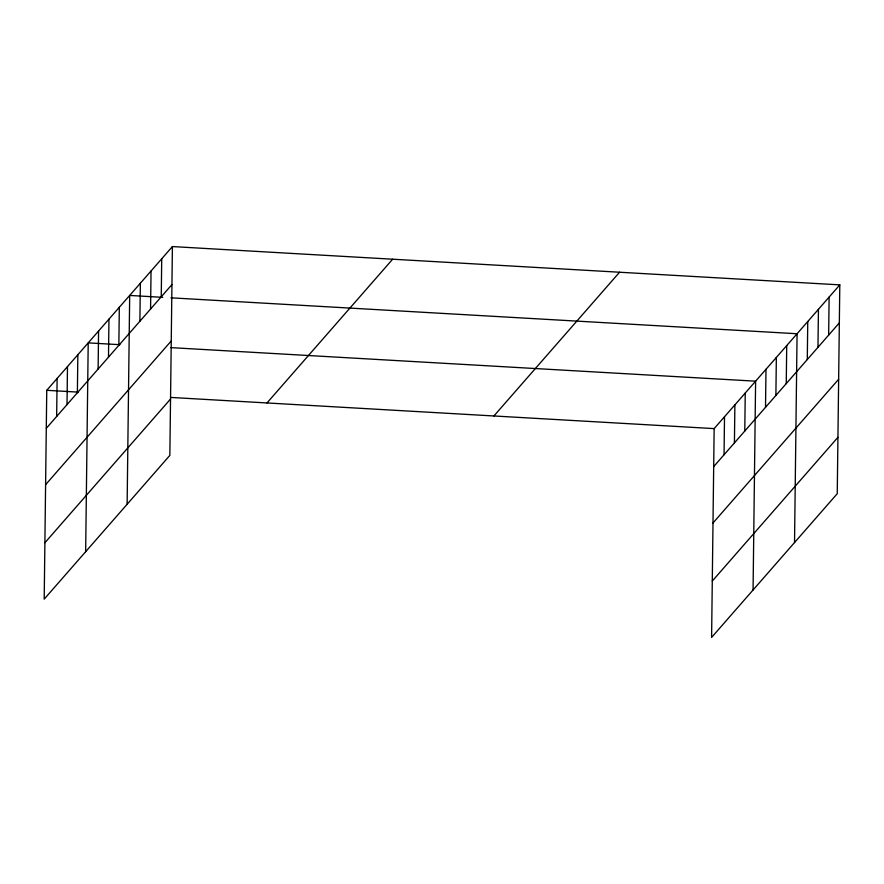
<?xml version="1.0" encoding="UTF-8"?>
<svg xmlns="http://www.w3.org/2000/svg" width="884" height="884" viewBox="0 0 884 884"><rect width="100%" height="100%" fill="white"/><g stroke="black" fill="none" stroke-linecap="round" stroke-linejoin="round"><path stroke-width="1.33" d="M172.402 246.57L46.753 390.308L44.2 599.131L169.85 455.393L172.402 246.57L839.8 284.869L837.247 493.692L711.598 637.43L714.15 428.607L839.8 284.869M56.653 416.463L57.117 378.451M67.018 404.607L67.482 366.595M77.383 392.739L77.847 354.738M85.66 551.693L88.212 342.882L119.87 344.694M98.113 369.026L98.577 331.025M108.489 357.169L108.953 319.157M118.854 345.312L119.318 307.3M127.13 504.267L129.683 295.444L162.711 297.344M139.893 321.235L140.357 283.223M150.578 309.013L151.042 271.012M161.253 296.803L161.717 258.791M724.051 454.763L724.515 416.751M734.416 442.906L734.88 404.894M744.781 431.038L745.245 393.037M753.069 589.993L755.61 381.181L170.811 347.622M765.522 407.325L765.986 369.313M775.887 395.468L776.351 357.456M786.252 383.612L786.716 345.6M794.528 542.555L797.081 333.743L170.977 297.82M807.291 359.534L807.755 321.522M817.976 347.313L818.44 309.312M828.651 335.091L829.115 297.09M46.288 428.32L171.938 284.582M45.603 484.686L171.253 340.948M44.885 542.765L170.535 399.027M266.99 402.949L392.64 259.211M493.913 415.966L619.562 272.228M713.686 466.619L839.336 322.881M713.001 522.985L838.651 379.247M712.283 581.064L837.933 437.326M46.753 390.308L78.411 392.131M170.634 397.424L714.15 428.607"/></g></svg>
